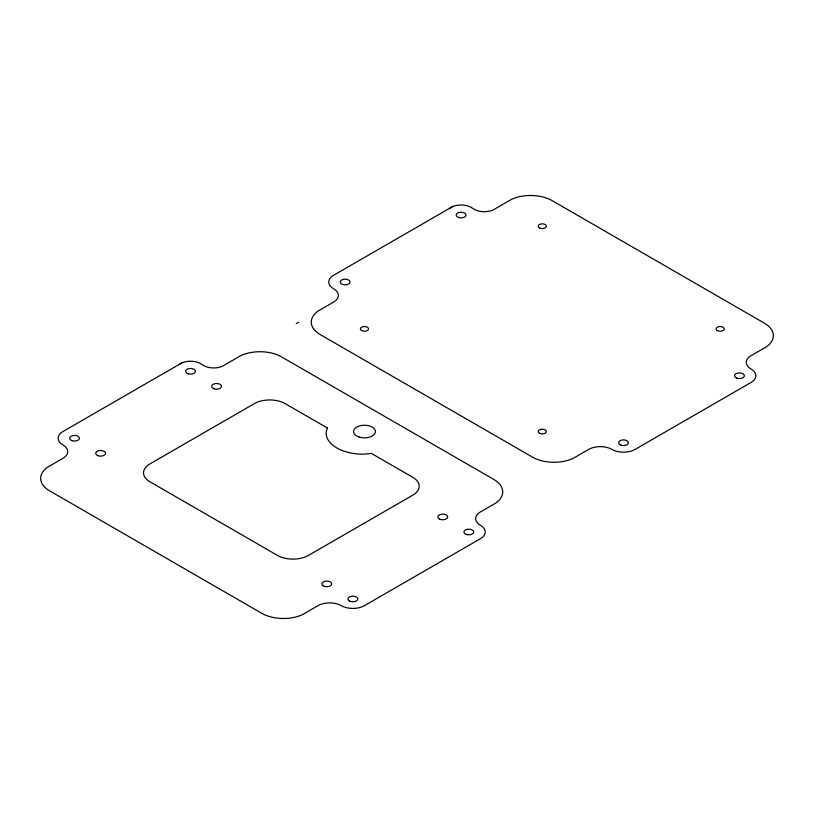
<?xml version="1.0" encoding="UTF-8"?>
<svg xmlns="http://www.w3.org/2000/svg" width="814" height="814" viewBox="0 0 814 814"><rect width="100%" height="100%" fill="white"/><g stroke="black" fill="none" stroke-linecap="round" stroke-linejoin="round"><path stroke-width="1.22" d="M178.907 364.591L182.58 362.474M449.521 208.353L453.195 206.237M181.624 363.024L62.932 431.552A16.402 9.473 0 0 0 62.932 444.943A16.402 9.473 0 0 1 62.932 458.333L47.466 467.267A30.505 17.613 0 0 0 49.593 490.811L261.833 613.349A30.505 17.613 0 0 0 302.625 614.57L318.081 605.647A16.402 9.473 0 0 1 341.28 605.647A16.402 9.473 0 0 0 364.479 605.647L480.453 538.685A16.402 9.473 0 0 0 480.453 525.295A16.402 9.473 0 0 1 480.453 511.904L495.919 502.971A30.505 17.613 0 0 0 493.793 479.426L281.552 356.888A30.505 17.613 0 0 0 240.761 355.667L225.305 364.591A14.499 8.374 0 0 1 202.106 364.591A14.499 8.374 0 0 0 182.102 362.79M452.238 206.787L333.547 275.315A16.402 9.473 0 0 0 333.547 288.705A16.402 9.473 0 0 1 333.547 302.096L318.081 311.029A30.505 17.613 0 0 0 320.207 334.574L532.448 457.112A30.505 17.613 0 0 0 573.239 458.333L588.695 449.409A16.402 9.473 0 0 1 611.894 449.409A16.402 9.473 0 0 0 635.093 449.409L751.068 382.448A16.402 9.473 0 0 0 751.068 369.057A16.402 9.473 0 0 1 751.068 355.667L766.534 346.733A30.505 17.613 0 0 0 764.407 323.189L552.167 200.651A30.505 17.613 0 0 0 511.375 199.43L495.919 208.353A14.499 8.374 0 0 1 472.72 208.353A14.499 8.374 0 0 0 452.716 206.553M296.245 323.636L298.758 322.181M327.432 428.022L326.149 432.142A36.62 21.144 0 0 0 364.245 454.131L371.367 453.388L412.8 477.309A21.866 12.627 0 0 1 412.8 495.166L308.414 555.423A21.866 12.627 0 0 1 277.493 555.423L149.918 481.776A21.866 12.627 0 0 1 149.918 463.919L254.294 403.652A21.866 12.627 0 0 1 285.226 403.652L327.432 428.022M458.658 217.511A4.925 2.839 0 0 0 466.046 215.049A4.925 2.839 0 0 0 458.658 212.586A4.925 2.839 0 0 0 458.658 217.511M736.812 378.144A4.925 2.839 0 0 0 744.383 375.885A4.925 2.839 0 0 0 737.209 373.229A4.925 2.839 0 0 0 736.812 378.144M621.031 445.177A4.925 2.839 0 0 0 628.408 442.714A4.925 2.839 0 0 0 621.031 440.252A4.925 2.839 0 0 0 621.031 445.177M342.684 284.473A4.925 2.839 0 0 0 350.061 282.01A4.925 2.839 0 0 0 342.684 279.548A4.925 2.839 0 0 0 342.684 284.473M539.407 227.879A4.101 2.371 0 0 0 546.265 226.821A4.101 2.371 0 0 0 541.249 223.921A4.101 2.371 0 0 0 539.407 227.879M717.246 330.555A4.101 2.371 0 0 0 724.104 329.497A4.101 2.371 0 0 0 719.077 326.597A4.101 2.371 0 0 0 717.246 330.555M539.784 433.414A4.101 2.371 0 0 0 546.367 431.878A4.101 2.371 0 0 0 540.771 429.354A4.101 2.371 0 0 0 539.784 433.414M361.579 330.555A4.101 2.371 0 0 0 368.437 329.497A4.101 2.371 0 0 0 363.41 326.597A4.101 2.371 0 0 0 361.579 330.555M72.07 440.71A4.925 2.839 0 0 0 79.446 438.247A4.925 2.839 0 0 0 72.07 435.785A4.925 2.839 0 0 0 72.07 440.71M349.399 600.956A4.925 2.839 0 0 0 357.631 599.684A4.925 2.839 0 0 0 351.607 596.204A4.925 2.839 0 0 0 349.399 600.956M466.198 534.381A4.925 2.839 0 0 0 473.768 532.122A4.925 2.839 0 0 0 466.595 529.466A4.925 2.839 0 0 0 466.198 534.381M188.044 373.748A4.925 2.839 0 0 0 195.431 371.286A4.925 2.839 0 0 0 188.044 368.823A4.925 2.839 0 0 0 188.044 373.748M214.143 388.817A4.925 2.839 0 0 0 221.52 386.355A4.925 2.839 0 0 0 214.143 383.893A4.925 2.839 0 0 0 214.143 388.817M98.168 455.769A4.925 2.839 0 0 0 105.545 453.317A4.925 2.839 0 0 0 98.168 450.854A4.925 2.839 0 0 0 98.168 455.769M439.285 518.935A4.925 2.839 0 0 0 447.517 517.663A4.925 2.839 0 0 0 441.483 514.183A4.925 2.839 0 0 0 439.285 518.935M323.3 585.897A4.925 2.839 0 0 0 331.532 584.615A4.925 2.839 0 0 0 325.508 581.145A4.925 2.839 0 0 0 323.3 585.897M359.005 437.016A10.938 6.309 0 0 0 375.407 431.552A10.938 6.309 0 0 0 359.005 426.088A10.938 6.309 0 0 0 359.005 437.016"/></g></svg>
